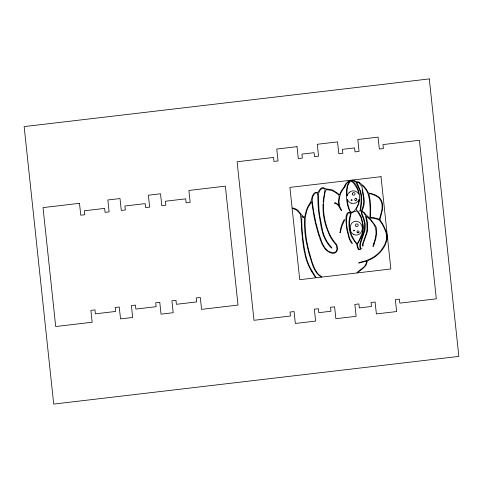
<?xml version="1.0" encoding="UTF-8"?>
<svg xmlns="http://www.w3.org/2000/svg" width="483" height="483" viewBox="0 0 483 483"><rect width="100%" height="100%" fill="white"/><g stroke="black" fill="none" stroke-linecap="round" stroke-linejoin="round"><path stroke-width="0.72" d="M338.825 205.402L338.674 203.886A18.269 17.811 -19.2 0 1 338.547 200.759L339.241 196.152L338.408 194.697A54.054 52.689 -19.2 0 0 335.691 192.53L331.658 190.368L326.182 189.656C323.471 194.788 323.894 201.858 323.411 207.738A21.693 21.149 -19.2 0 0 323.447 208.934C324.021 218.256 326.23 227.547 330.438 235.909M317.748 194.613L317.295 192.983A7.499 7.305 -19.2 0 0 316.19 192.946L315.471 193.049A2.228 2.174 -19.2 0 0 314.85 193.339L313.093 195.911A12.721 12.401 -19.2 0 0 312.447 197.801L312.223 199.859A6.508 6.345 -19.2 0 1 312.241 200.759L313.443 210.54L315.797 222.198M362.999 245.781L363.047 244.929A10.451 10.185 -19.2 0 1 363.319 243.215L366.923 233.041A4.842 4.721 -19.2 0 1 366.995 232.818L367.412 230.977A42.564 41.49 -19.2 0 0 367.678 228.99L367.448 223.031A88.021 85.799 -19.2 0 0 367.104 220.544L366.289 216.275L370.389 219.771L373.975 224.426A15.655 15.263 -19.2 0 1 374.905 226.358L375.84 230.053A21.457 20.914 -19.2 0 1 375.925 234.78A16.941 16.513 -19.2 0 1 375.75 236.084L375.4 237.817A55.285 53.891 -19.2 0 1 374.657 240.721L373.818 243.366M350.573 213.033L348.635 212.985A2.801 2.735 -19.2 0 0 347.742 213.522C344.717 220.864 347.525 229.673 349.221 237.171A32.874 32.041 -19.2 0 0 349.674 238.397L349.915 238.97A17.684 17.237 -19.2 0 0 350.833 240.794L352.355 243.39L351.841 243.323A13.222 12.89 -19.2 0 1 351.576 242.961L351.159 242.351A16.555 16.132 -19.2 0 1 350.743 241.699L350.41 241.126A29.191 28.455 -19.2 0 1 349.155 238.578L347.029 230.512A83.74 81.627 -19.2 0 1 346.42 226.412L345.913 219.783A37.958 36.998 -19.2 0 1 345.894 218.944L346.239 215.484L347.229 213.287A2.657 2.59 -19.2 0 1 347.79 212.822L348.11 212.635A1.751 1.709 -19.2 0 1 348.491 212.502L349.287 212.387A6.303 6.146 -19.2 0 0 350.066 212.272L350.217 212.2M334.544 203.017L334.773 202.854A2.554 2.487 -19.2 0 1 335.142 202.896M361.942 211.367L363.476 206.984A12.395 12.081 -19.2 0 0 363.705 206.114L363.977 204.762A17.75 17.303 -19.2 0 0 364.254 202.371L364.037 198.054L362.944 191.685M323.109 202.136L324.993 189.638L324.648 188.841A5.361 5.228 -19.2 0 0 323.966 188.34L323.695 188.195A1.407 1.371 -19.2 0 0 323.024 188.074L321.678 188.787A9.563 9.322 -19.2 0 0 320.694 189.65L320.102 190.272A8.332 8.12 -19.2 0 0 319.299 191.316L318.315 194.812L318.961 209.23A210.89 205.565 -19.2 0 0 319.625 215.128L322.656 231.079A11.067 10.783 -19.2 0 0 322.747 231.369L322.801 231.544M322.952 204.231L323.121 211.723A83.849 81.73 -19.2 0 0 323.64 216.01L324.178 219.149A48.789 47.557 -19.2 0 0 324.691 221.474L325.288 223.762A115.884 112.962 -19.2 0 0 326.236 226.986L329.533 235.342A38.562 37.589 -19.2 0 0 332.135 239.779L336.096 244.911A2.669 2.602 -19.2 0 1 336.271 245.261L336.947 248.805A5.265 5.132 -19.2 0 1 336.711 250.097L335.896 251.625A2.663 2.59 -19.2 0 1 335.395 252.06L333.367 252.724L329.34 251.728A9.865 9.618 -19.2 0 1 327.619 250.701L325.228 248.328L322.867 244.452A35.126 34.239 -19.2 0 1 322.173 242.919L318.919 233.929L315.991 222.989M362.993 245.95L362.546 246.016L362.504 245.316A19.507 19.012 -19.2 0 1 362.606 243.891L366.223 233.573A37.752 36.799 -19.2 0 0 366.585 232.196A36.575 35.651 -19.2 0 0 366.893 230.826M366.893 230.826L366.935 230.584A12.896 12.57 -19.2 0 0 367.056 229.866L366.863 222.548L365.329 215.056A1.467 1.425 -19.2 0 0 365.142 214.796L364.985 214.645A1.787 1.745 -19.2 0 1 364.544 214.011L364.073 213.317A9.346 9.111 -19.2 0 0 363.439 212.641L362.757 212.146A2.258 2.204 -19.2 0 0 362.208 212.013L361.471 212.526A8.603 8.386 -19.2 0 0 361.797 213.311M358.815 203.053L359.66 199.274L359.624 196.569A42.909 41.828 -19.2 0 0 359.412 194.589L358.314 190.109A36.424 35.5 -19.2 0 0 357.245 187.525L355.844 184.868A11.435 11.145 -19.2 0 0 355.228 183.987L355.017 183.721A14.291 13.929 -19.2 0 0 353.61 182.236L351.745 180.835L353.206 180.835A4.075 3.973 -19.2 0 1 353.942 181.022L354.951 181.481A19.616 19.121 -19.2 0 1 355.41 181.729L356.104 182.429A2.97 2.898 -19.2 0 0 356.418 183.129L359.654 190.109A19.235 18.746 -19.2 0 1 360.119 191.534L360.608 193.514A27.145 26.462 -19.2 0 1 361.115 197.052L361.079 202.087L359.998 211.312L360.837 208.451A84.344 82.213 -19.2 0 0 361.302 205.305L361.664 197.638A50.123 48.855 -19.2 0 0 361.447 195.343L360.65 191.34M373.872 243.203L372.876 246.463L373.407 246.342A5.047 4.915 -19.2 0 0 373.474 246.149L374.023 244.513M374.15 244.132L375.979 237.847L376.571 231.774A29.336 28.6 -19.2 0 0 376.384 229.842C378.092 226.056 368.131 219.185 371.125 218.093A7.33 7.142 -19.2 0 1 372.508 218.087L375.056 218.588A57.942 56.475 -19.2 0 1 378.618 219.608C382.101 222.923 384.088 227.553 385.772 231.985A17.43 16.996 -19.2 0 1 386.213 233.82L386.533 237.871A14.544 14.176 -19.2 0 1 386.237 240.232L385.519 242.701A23.419 22.828 -19.2 0 1 384.438 245.201L381.365 250.007A32.228 31.413 -19.2 0 1 378.195 253.503L374.579 256.461L370.521 258.797A41.629 40.578 -19.2 0 1 364.393 261.128L358.923 262.71L358.67 263.12L365.848 261.243A8.145 7.939 -19.2 0 1 366.543 261.025L366.567 261.973A19.429 18.94 -19.2 0 1 366.235 263.157L365.528 264.823A6.364 6.207 -19.2 0 1 365.051 265.572C363.011 268.554 358.561 270.474 356.991 272.835A1.123 1.093 -19.2 0 0 357.269 272.756L362.987 268.463L365.516 265.813A8.827 8.609 -19.2 0 0 366.41 264.237L367.177 261.768L368.106 260.446L369.374 259.914A39.666 38.664 -19.2 0 0 372.9 258.133L374.754 256.986A31.715 30.918 -19.2 0 0 382.959 248.733A35.585 34.685 -19.2 0 0 383.907 247.29L384.359 246.523A22.109 21.548 -19.2 0 0 385.482 244.259L386.75 240.425A26.257 25.593 -19.2 0 0 387.04 238.602L387.143 237.105A15.697 15.299 -19.2 0 0 387.1 236.416L386.792 233.917A19.749 19.254 -19.2 0 0 386.134 231.291L383.768 225.996A47.473 46.271 -19.2 0 0 382.554 223.822L380.429 220.399A4.13 4.027 -19.2 0 1 380.073 219.699L380.151 218.89A26.299 25.635 -19.2 0 1 380.308 218.292L380.369 218.075A29.692 28.944 -19.2 0 1 380.55 217.447L382.518 209.242L382.439 203.874A14.973 14.593 -19.2 0 0 381.661 201.157L381.383 200.505A10.626 10.354 -19.2 0 0 378.684 196.967L375.074 194.848A30.23 29.469 -19.2 0 0 372.085 193.87L370.648 193.52A5.343 5.204 -19.2 0 1 370.449 193.46L370.358 193.429A4.299 4.19 -19.2 0 0 370.087 193.357L369.332 193.194A5.862 5.711 -19.2 0 1 368.71 193.037L368.336 192.844A26.191 25.533 -19.2 0 0 365.311 188.062C363.651 185.249 360.892 184.271 358.833 181.988A1.956 1.908 -19.2 0 0 358.271 181.801L356.883 181.813A1.008 0.978 -19.2 0 1 356.647 181.777L353.375 180.292A4.57 4.456 -19.2 0 0 352.445 180.195L349.668 180.787A9.672 9.425 -19.2 0 0 347.73 181.843L345.906 183.57A8.555 8.338 -19.2 0 0 344.94 185.436M379.427 219.204L381.679 211.041A27.35 26.656 -19.2 0 0 381.938 209.483L382.138 206.326M349.457 181.566L348.454 181.994A14.092 13.735 -19.2 0 0 347.561 182.64L346.063 184.325A10.801 10.529 -19.2 0 0 345.242 186.112L345.176 186.311A4.335 4.226 -19.2 0 1 344.874 187.036L343.546 188.599A35.923 35.017 -19.2 0 0 342.375 190.278L340.757 193.315L339.694 196.732A27.38 26.686 -19.2 0 0 339.036 201.997L339.621 205.879A19.779 19.278 -19.2 0 0 340.901 208.934L341.59 210.582L340.539 209.423A25.756 25.104 -19.2 0 1 339.815 208.016L339.471 207.231A3.061 2.983 -19.2 0 0 339.078 206.513L338.988 206.422A5.748 5.603 -19.2 0 1 338.305 205.764L337.973 205.293A6.671 6.502 -19.2 0 0 337.249 204.442L336.609 204.019A7.287 7.106 -19.2 0 0 335.697 203.597L334.562 203.174M361.061 248.606L360.777 249.065A4.438 4.329 -19.2 0 0 360.233 249.494C357.541 250.979 357.348 246.052 356.75 244.392A0.803 0.785 -19.2 0 0 356.557 243.939L354.075 240.582A40.729 39.703 -19.2 0 1 353.496 239.707L353.079 239.055A30.133 29.372 -19.2 0 1 351.286 235.734A39.153 38.163 -19.2 0 1 350.851 234.726L350.592 234.068A18.583 18.119 -19.2 0 1 350.06 232.444L349.372 229.153A33.75 32.898 -19.2 0 1 349.143 220.477L350.519 213.335A6.237 6.08 -19.2 0 0 350.561 213.148M355.5 198.483L355.029 198.688A0.869 0.851 -19.2 0 0 354.721 199.147L354.806 200.034A0.767 0.743 -19.2 0 0 355.011 200.294L355.349 200.469M358.132 232.86L358.833 232.498A1.026 1.002 -19.2 0 0 359.026 231.454L357.975 230.771A3.26 3.176 -19.2 0 0 357.764 230.802L357.601 230.844A0.658 0.64 -19.2 0 0 357.354 230.983L356.991 231.544A1.026 1.002 -19.2 0 0 356.985 232.057L357.034 232.22A1.135 1.105 -19.2 0 0 357.468 232.715L357.619 232.794M379.397 219.216L379.409 219.222A5.144 5.017 -19.2 0 1 379.058 219.143L374.367 217.845A11.145 10.861 -19.2 0 0 373.902 217.755A9.237 9.008 -19.2 0 0 373.607 217.7A14.768 14.393 -19.2 0 0 371.258 217.555L370.564 217.338L370.678 208.36A46.67 45.493 -19.2 0 0 370.648 206.682L370.582 205.239A83.112 81.011 -19.2 0 0 370.189 200.741L369.531 196.672A27.76 27.06 -19.2 0 0 369.356 196.02L369.084 195.078A30.743 29.97 -19.2 0 0 368.879 194.432C368.535 191.872 376.933 196.388 378.183 197.215A9.219 8.99 -19.2 0 1 379.517 198.549L380.906 200.789A10.723 10.451 -19.2 0 1 381.57 202.54L381.799 203.476A15.486 15.094 -19.2 0 1 382.131 206.326M335.142 202.896L335.619 203.017A7.776 7.583 -19.2 0 1 336.645 203.415L337.412 203.886A6.925 6.75 -19.2 0 1 338.275 204.81L338.517 205.106A4.643 4.528 -19.2 0 0 338.776 205.408L338.794 205.42M362.051 211.403L363.705 212.152A7.034 6.859 -19.2 0 1 364.309 212.647L365.432 214.21A7.535 7.348 -19.2 0 1 365.716 214.488L369.35 217.954A8.38 8.169 -19.2 0 1 369.507 218.111A2.445 2.385 -19.2 0 0 369.881 218.437L370.111 212.478A104.382 101.75 -19.2 0 0 370.111 208.137L369.441 199.521L367.998 193.592A17.968 17.515 -19.2 0 0 367.122 191.697C366.965 190.827 360.215 181.614 361.984 187.313M351.159 203.126L351.847 203.331A4.432 4.323 -19.2 0 0 352.832 203.452L355.397 203.065A4.921 4.794 -19.2 0 0 356.551 202.504L357.643 201.58A8.241 8.036 -19.2 0 0 358.464 200.542L358.96 199.57L358.966 200.077A7.867 7.674 -19.2 0 1 358.875 200.632C359.334 205.281 350.694 219.36 348.895 207.612A29.976 29.215 -19.2 0 1 347.802 203.699L347.392 199.292L347.639 199.932A5.017 4.89 -19.2 0 0 348.098 200.735L348.792 201.586A5.881 5.736 -19.2 0 0 351.159 203.12M353.834 234.533L352.155 233.319A6.822 6.647 -19.2 0 1 350.875 231.556L350.06 228.266A7.028 6.847 -19.2 0 1 350.29 226.068A8.742 8.519 -19.2 0 1 350.561 225.277L351.739 223.279A5.905 5.76 -19.2 0 1 353.471 221.896L355.077 221.286A2.753 2.687 -19.2 0 1 355.615 221.208L358.464 221.824A6.871 6.696 -19.2 0 1 360.433 223.279L361.773 225.585A9.877 9.63 -19.2 0 1 362.208 227.499L362.256 228.803A7.698 7.505 -19.2 0 1 361.175 232.19L360.348 233.289A5.711 5.567 -19.2 0 1 359.08 234.297A5.44 5.301 -19.2 0 1 353.834 234.539M358.784 194.148L358.724 194.094A4.401 4.293 -19.2 0 1 358.344 193.55L357.13 192.288A8.241 8.036 -19.2 0 0 356.043 191.576L354.395 190.954A6.08 5.923 -19.2 0 0 349.444 192.216M297.902 210.461L302.732 216.179L304.073 217.193A3.091 3.013 -19.2 0 0 304.393 217.163L304.773 216.819A9.37 9.135 -19.2 0 0 304.827 216.571L306.264 210.576L308.082 206.259A29.523 28.781 -19.2 0 1 309.156 204.375L310.581 202.226L311.662 199.219A6.068 5.911 -19.2 0 1 311.77 198.241L312.169 196.81A12.504 12.19 -19.2 0 1 312.682 195.476L314.155 193.218L315.671 192.451A5.192 5.059 -19.2 0 1 317.301 192.421L318.074 192.306A16.446 16.03 -19.2 0 1 318.973 190.882C322.143 184.917 323.99 189.191 327.939 189.185A22.224 21.663 -19.2 0 1 330.716 189.559L331.628 189.771A8.646 8.428 -19.2 0 1 332.431 190.03A10.27 10.01 -19.2 0 1 333.004 190.266L339.658 194.679A3.037 2.958 -19.2 0 0 339.833 194.208L340.31 192.971A24.663 24.041 -19.2 0 1 341.318 190.948L344.451 186.51A12.413 12.105 -19.2 0 0 344.916 185.43M355.796 226.062L355.464 225.03A0.827 0.809 -19.2 0 1 355.536 224.728L355.705 224.45A5.675 5.53 -19.2 0 1 355.856 224.251L356.496 223.907A9.781 9.533 -19.2 0 1 356.786 223.871L357.571 224.052A6.11 5.953 -19.2 0 1 357.764 224.215L357.988 224.45A0.761 0.743 -19.2 0 1 358.09 224.637L358.145 224.885A5.102 4.975 -19.2 0 1 358.175 225.126L358.181 225.398A0.688 0.67 -19.2 0 1 358.096 225.7L357.197 226.467A1.304 1.274 -19.2 0 1 355.796 226.056M301.996 216.094L302.69 217.03L304.501 217.899L304.737 229.962A114.223 111.338 -19.2 0 0 305.962 240.075L308.673 252.555L312.779 265.638L314.56 269.556L317.071 273.456L319.861 276.101L321.793 277L319.957 275.485A13.753 13.409 -19.2 0 1 317.627 273.318L316.649 272.026A33.357 32.518 -19.2 0 1 315.562 270.281L315.188 269.605A9.533 9.298 -19.2 0 1 314.97 269.164L314.699 268.608A6.563 6.4 -19.2 0 0 314.56 268.355L312.157 262.311A58.63 57.145 -19.2 0 1 311.71 261.013L308.371 249.011M301.905 215.967C301.301 227.873 303.143 244.639 306.276 257.638A57.284 55.841 -19.2 0 0 310.871 268.995L316.027 277.622L315.369 277.284L312.187 272.376M361.133 185.762L359.02 182.779L357.438 182.32A2.91 2.838 -19.2 0 0 356.889 182.429L360.59 191.196M311.68 271.518L309.573 267.63A89.929 87.658 -19.2 0 1 308.269 264.865L306.584 260.512M311.789 271.694L312.072 272.177M330.529 236.054L330.946 236.803A8.73 8.507 -19.2 0 0 331.096 237.087L333.204 240.329A34.221 33.357 -19.2 0 0 334.496 242.049L336.579 244.597A2.952 2.88 -19.2 0 1 336.814 245.05L337.037 245.72A13.24 12.908 -19.2 0 1 337.46 247.978L337.327 249.971A5.687 5.548 -19.2 0 1 336.705 251.383L335.957 252.313A2.663 2.596 -19.2 0 1 335.45 252.681L334.641 253.038A6.146 5.995 -19.2 0 1 333.487 253.303L332.606 253.346A2.771 2.699 -19.2 0 1 332.075 253.267L331.241 253.032A26.239 25.575 -19.2 0 1 329.515 252.416L325.705 249.729L322.68 245.286A29.644 28.895 -19.2 0 1 322.022 243.933L320.458 240.123A64.257 62.633 -19.2 0 1 319.988 238.837L319.565 237.588M349.565 210.745L348.913 209.248A41.188 40.149 -19.2 0 1 347.724 205.849L346.782 200.693L346.371 193.786A82.327 80.25 -19.2 0 1 346.504 190.284L347.277 185.526L349.137 181.976A3.031 2.952 -19.2 0 0 349.463 181.572M349.97 211.639L350.211 212.188M361.115 248.51L361.133 248.552A1.026 0.996 -19.2 0 0 360.946 248.292L360.91 248.238A0.9 0.875 -19.2 0 1 360.777 248.033L360.469 243.716L364.822 230.687A24.711 24.09 -19.2 0 0 365.148 228.302L365.239 224.8A10.831 10.56 -19.2 0 0 365.124 223.605L364.303 219.976A48.626 47.4 -19.2 0 0 361.785 213.317M306.385 259.92L304.797 253.925M319.305 236.827L318.291 233.651M323.193 234.647L321.521 228.779M358.791 193.87L358.452 192.608A29.173 28.437 -19.2 0 0 356.907 188.135L353.556 182.96A14.393 14.031 -19.2 0 0 352.228 181.856L351.358 181.3L350.097 181.789A13.258 12.92 -19.2 0 0 348.992 183.142L348.171 184.735A15.679 15.287 -19.2 0 0 347.609 186.474L347.096 190.103A53.589 52.236 -19.2 0 0 346.945 194.715L347.174 195.941A6.442 6.279 -19.2 0 1 349.469 192.246M322.946 232.021L323.942 235.094A44.279 43.162 -19.2 0 0 325.349 238.439L326.593 240.769A32.971 32.138 -19.2 0 0 328.881 244.138C335.208 251.353 330.088 247.604 327.359 242.997A29.849 29.101 -19.2 0 1 325.971 240.806L325.343 239.659A43.271 42.178 -19.2 0 1 324.522 237.974A37.662 36.714 -19.2 0 1 323.199 234.647M317.784 231.949L316.341 226.636M317.88 232.269L318.037 232.782M321.382 228.242L318.907 213.734A157.398 153.425 -19.2 0 1 318.007 203.56L317.748 194.746M316.214 226.141L315.804 224.619A6.575 6.406 -19.2 0 1 315.737 224.39L314.33 218.189M352.022 200.047L352.016 200.21A0.743 0.725 -19.2 0 1 351.793 200.542L351.37 200.572A1.364 1.328 -19.2 0 1 351.123 200.403L351.038 199.98A1.364 1.328 -19.2 0 1 351.28 199.708L351.491 199.588A0.664 0.646 -19.2 0 1 351.998 200.053M308.281 248.642L306.705 240.945A160.785 156.721 -19.2 0 1 305.89 235.402L305.105 225.899L305.244 217.296A3.538 3.447 -19.2 0 0 305.298 217.066L306.512 211.62A23.631 23.039 -19.2 0 1 306.808 210.618L307.11 209.731A23.244 22.659 -19.2 0 1 308.214 207.177L311.686 201.622L314.246 217.833M362.419 189.233L362.087 187.772M304.598 253.08L303.65 248.033A80.776 78.735 -19.2 0 1 303.366 246.185L301.887 233.041L301.138 220.32M362.479 189.475L362.763 190.803M362.159 190.688L363.107 195.482A48.795 47.563 -19.2 0 1 363.433 197.625L363.741 200.548A10.403 10.137 -19.2 0 1 363.753 201.357L363.548 203.917A20.823 20.298 -19.2 0 1 363.029 206.513L361.326 211.168L361.682 214.422L363.156 218.165A51.011 49.719 -19.2 0 1 363.651 219.59L364.405 223.055A44.563 43.44 -19.2 0 1 364.629 225.15L364.647 228.248A25.991 25.339 -19.2 0 1 364.297 230.608L360.203 242.647L359.763 245.08A8.549 8.332 -19.2 0 0 360.197 248.141L360.233 248.739A1.588 1.546 -19.2 0 1 360.101 248.92A1.66 1.618 -19.2 0 1 359.587 249.313L359.135 249.385L358.615 248.679A8.072 7.867 -19.2 0 1 358.072 247.374L357.927 246.91A27.99 27.283 -19.2 0 1 357.535 245.304M357.535 245.304L357.372 244.193L361.773 236.193A25.448 24.802 -19.2 0 0 362.697 233.416L362.999 232.202A12.908 12.582 -19.2 0 0 363.204 230.916L363.367 227.891A25.231 24.597 -19.2 0 0 363.21 225.138L361.26 216.897L358.308 211.741A13.017 12.691 -19.2 0 0 356.883 210.564L356.309 208.97L357.776 205.843A31.353 30.562 -19.2 0 0 358.815 203.053M301.132 220.091L300.323 213.987L296.713 210.183L292.106 208.101L293.096 208.107A10.234 9.974 -19.2 0 1 297.926 210.437M358.187 232.836A1.026 1.002 -19.2 0 1 357.668 232.764M355.494 198.459A1.135 1.105 -19.2 0 1 356.846 199.165M355.343 200.475A1.051 1.026 -19.2 0 0 356.454 200.252L356.786 199.775A0.604 0.592 -19.2 0 0 356.834 199.509L356.828 199.413A2.294 2.24 -19.2 0 0 356.774 199.183M349.487 223.786L350.326 231.248A25.001 24.367 -19.2 0 0 351.805 235.469C358.054 247.507 357.034 244.525 362.135 233.361A20.214 19.7 -19.2 0 0 362.624 230.874L362.787 227.203L362.244 222.591A38.326 37.354 -19.2 0 0 360.849 217.447L358.108 212.405A16.513 16.096 -19.2 0 0 357.185 211.494L356.52 210.98L355.85 211.125A18.65 18.179 -19.2 0 0 355.108 211.379L351.739 212.598A5.379 5.241 -19.2 0 0 351.419 212.725L350.688 215.013A71.001 69.208 -19.2 0 0 350.151 217.447L349.487 223.786M352.258 193.955L352.608 194.776A1.835 1.793 -19.2 0 0 353.049 195.108L354.22 195.138A1.781 1.733 -19.2 0 0 354.745 194.703L354.854 194.552A1.057 1.032 -19.2 0 0 354.963 194.311L354.987 194.226A1.503 1.461 -19.2 0 0 354.691 192.989L353.906 192.59A1.546 1.509 -19.2 0 0 352.729 192.922L352.481 193.224A1.709 1.666 -19.2 0 0 352.264 193.87L352.258 193.955M354.413 230.482C353.628 232.263 353.164 228.93 354.413 230.482M339.99 232.589L339.996 232.637A1.552 1.509 -19.2 0 0 340.274 232.697L341.101 229.274A33.291 32.446 -19.2 0 1 342.26 225.199C345.997 217.893 344.548 217.404 341.753 225A29.143 28.406 -19.2 0 0 340.859 227.904L339.99 232.589M429.296 78.916L24.15 126.6L53.704 404.084L458.85 356.4L429.296 78.916M297.033 146.663L276.777 149.048L278.045 160.936L273.994 161.413L273.571 157.452L237.105 161.745L253.998 320.301L290.458 316.015L290.035 312.048L294.087 311.571L295.354 323.465L315.61 321.08L314.342 309.186L318.4 308.709L318.816 312.676L330.976 311.245L330.553 307.279L334.604 306.802L335.872 318.695L356.128 316.311L354.86 304.417L358.911 303.94L359.334 307.906L371.487 306.476L371.065 302.509L375.116 302.032L376.384 313.926L396.64 311.541L395.372 299.647L399.423 299.17L399.846 303.137L436.312 298.844L419.419 140.287L382.959 144.574L383.381 148.541L379.33 149.018L378.062 137.124L357.806 139.509L359.074 151.402L355.023 151.879L354.6 147.913L342.447 149.344L342.87 153.31L338.812 153.787L337.551 141.893L317.289 144.278L318.557 156.172L314.505 156.649L314.083 152.682L301.929 154.113L302.352 158.08L298.301 158.557L297.033 146.663M79.496 203.319L43.035 207.612L55.702 326.532L92.162 322.239L90.895 310.352L94.952 309.875L95.368 313.835L115.63 311.45L115.208 307.49L119.259 307.013L120.527 318.901L132.68 317.47L131.412 305.582L135.463 305.105L135.886 309.066L156.142 306.681L155.719 302.72L159.77 302.243L161.038 314.137L173.192 312.706L171.924 300.812L175.975 300.335L176.398 304.302L196.659 301.917L196.237 297.951L200.288 297.474L201.556 309.368L238.016 305.075L225.35 186.154L188.889 190.447L190.151 202.335L186.1 202.812L185.677 198.851L165.421 201.236L165.844 205.197L161.793 205.673L160.525 193.786L148.372 195.217L149.639 207.104L145.588 207.581L145.166 203.621L124.91 206.006L125.332 209.966L121.281 210.443L120.013 198.549L107.86 199.98L109.122 211.874L105.071 212.351L104.648 208.39L84.392 210.769L84.815 214.736L80.764 215.213L79.496 203.319M381.015 176.681L289.903 187.404L299.732 279.699L390.844 268.977L381.015 176.681"/></g></svg>
